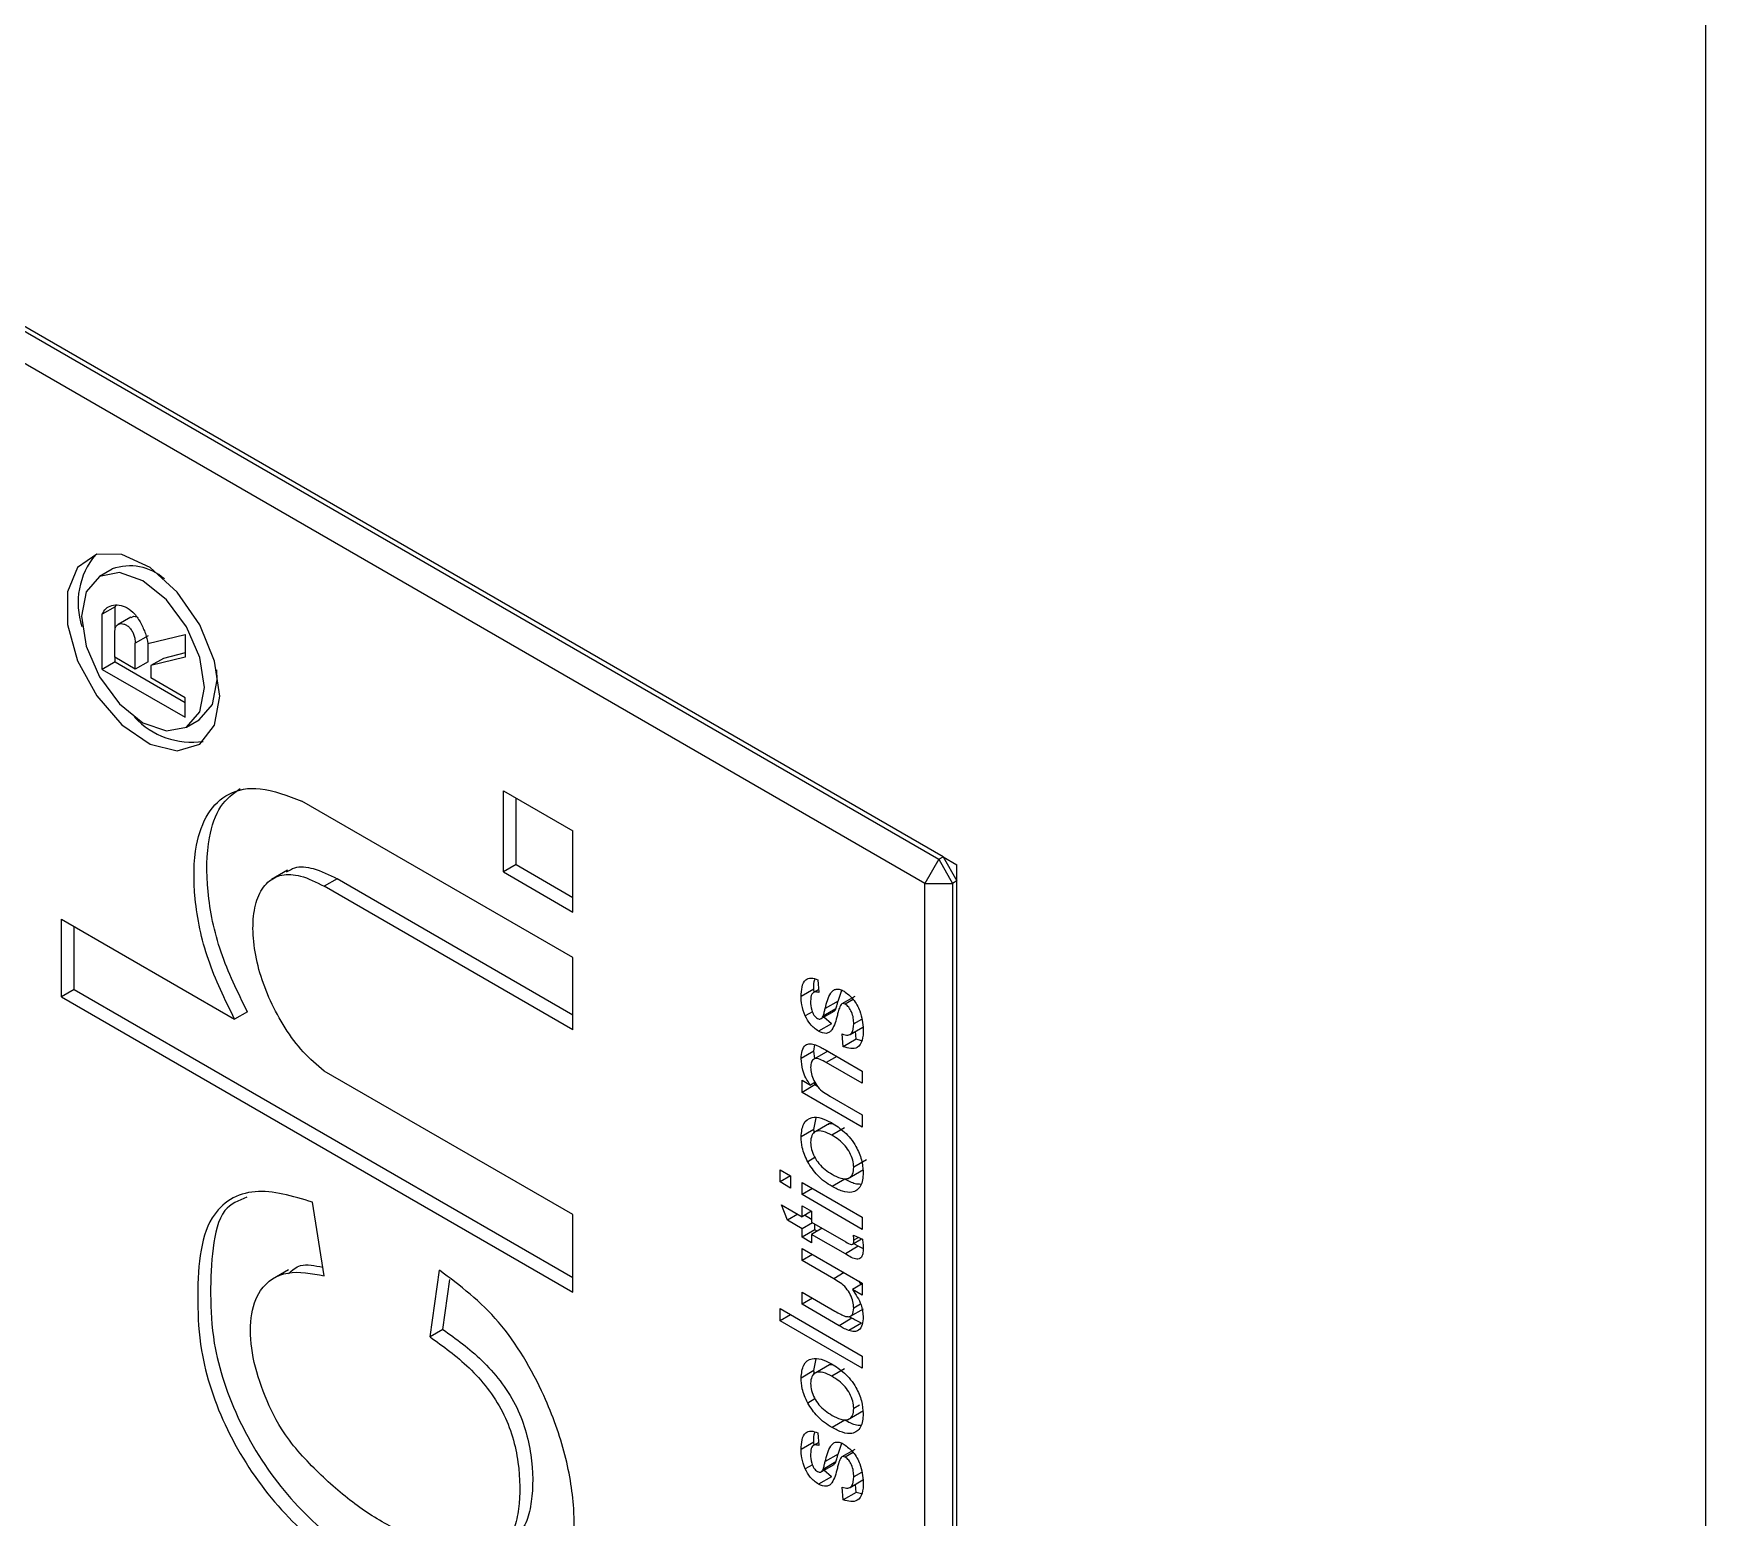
# Model space of a CAD drawing. Extents: x 150 to 4150, y 50 to 2920.
# Drawn here: x 2934.2 to 3040.3, y 1879.9 to 1974.1 of the extents above; entities that cross this region are included whole.
import ezdxf

# ---------------------------------------------------------------- set-up
doc = ezdxf.new("R2010")
doc.units = 0
doc.header["$LTSCALE"] = 10
doc.linetypes.add('SLD-KATı', pattern=[0])
doc.layers.get('0').update_dxf_attribs({"linetype": 'CONTINUOUS'})

msp = doc.modelspace()

# ---------------------------------------------------------------- linework, layer by layer
at = {"color": 7, "linetype": 'SLD-KATı'}
for p, q in [((3040.34, 2060.48), (3040.34, 1472.57)), ((2916.17, 1965.27), (2991.66, 1921.69)), ((2991.93, 1921.84), (2916.43, 1965.42)), ((2990.78, 1920.15), (2915.28, 1963.74)), ((2939.19, 1940.1), (2938.37, 1939.63)), ((2939.37, 1937.7), (2938.55, 1937.23)), ((2939.37, 1937.7), (2939.43, 1937.79)), ((2939.37, 1936.25), (2939.37, 1937.7)), ((2938.55, 1933.73), (2938.55, 1937.23)), ((2940.37, 1937.05), (2939.56, 1936.58)), ((2939.35, 1934.5), (2939.35, 1936.14)), ((2941.47, 1935.86), (2940.65, 1935.39)), ((2940.65, 1933.75), (2940.65, 1935.39)), ((2941.45, 1935.37), (2943.82, 1935.95)), ((2941.47, 1934.22), (2941.47, 1935.37)), ((2943.82, 1935.95), (2943.82, 1934.51)), ((2939.37, 1934.2), (2938.55, 1933.73)), ((2940.65, 1933.75), (2939.35, 1934.5)), ((2939.37, 1934.2), (2939.37, 1934.49)), ((2939.37, 1934.2), (2943.82, 1931.63)), ((2941.47, 1934.22), (2940.65, 1933.75)), ((2943.82, 1934.51), (2941.63, 1933.97)), ((2942.44, 1934.43), (2941.63, 1933.97)), ((2943.82, 1934.78), (2942.44, 1934.43)), ((2938.55, 1933.73), (2943.82, 1930.69)), ((2941.63, 1933.97), (2941.63, 1933.19)), ((2943.82, 1931.92), (2941.63, 1933.19)), ((2945.85, 1933.06), (2945.82, 1933.71)), ((2943.82, 1930.69), (2943.82, 1931.92)), ((2943.9, 1930.07), (2944.71, 1930.53)), ((2964.02, 1920.87), (2964.02, 1926.03)), ((2964.02, 1926.03), (2968.43, 1923.49)), ((2968.43, 1915.44), (2951.22, 1925.37)), ((2964.83, 1921.34), (2964.83, 1925.56)), ((2968.43, 1918.32), (2968.43, 1923.49)), ((2991.66, 1921.69), (2990.78, 1920.15)), ((2991.66, 1921.69), (2991.93, 1921.84)), ((2991.66, 1921.69), (2992.54, 1920.15)), ((2991.93, 1921.84), (2992.81, 1920.31)), ((2991.93, 1921.84), (2992.81, 1921.33)), ((2950.31, 1920.98), (2949.29, 1920.4)), ((2953.46, 1920.44), (2952.64, 1919.97)), ((2968.43, 1911.79), (2953.46, 1920.44)), ((2964.83, 1921.34), (2964.02, 1920.87)), ((2964.02, 1920.87), (2968.43, 1918.32)), ((2964.83, 1921.34), (2968.43, 1919.26)), ((2992.81, 1920.31), (2992.54, 1920.15)), ((2992.81, 1920.31), (2992.81, 1921.33)), ((2992.81, 1663.31), (2992.81, 1920.31)), ((2968.43, 1910.85), (2952.64, 1919.97)), ((2990.78, 1920.15), (2992.54, 1920.15)), ((2990.78, 1663.16), (2990.78, 1920.15)), ((2992.54, 1920.15), (2992.54, 1663.16)), ((2935.96, 1917.87), (2946.96, 1911.52)), ((2935.96, 1912.94), (2935.96, 1917.87)), ((2936.77, 1913.41), (2936.77, 1917.4)), ((2968.43, 1910.85), (2968.43, 1915.44)), ((2983.99, 1914.03), (2984.05, 1913.22)), ((2936.77, 1913.41), (2935.96, 1912.94)), ((2935.96, 1912.94), (2968.43, 1894.2)), ((2936.77, 1913.41), (2968.43, 1895.14)), ((2983.73, 1913.43), (2982.92, 1912.96)), ((2984.04, 1913.41), (2983.71, 1913.23)), ((2983.75, 1913.25), (2983.73, 1913.43)), ((2985.27, 1912.68), (2985.51, 1913.36)), ((2986.32, 1912.97), (2985.51, 1912.51)), ((2947.77, 1911.99), (2946.96, 1911.52)), ((2983.64, 1911.99), (2983.18, 1911.73)), ((2984.19, 1911.56), (2985.01, 1912.03)), ((2985.12, 1912.18), (2984.31, 1911.71)), ((2985.27, 1912.68), (2984.45, 1912.21)), ((2986.23, 1912.78), (2985.72, 1912.49)), ((2984.84, 1911.23), (2984.02, 1910.76)), ((2984.84, 1911.23), (2984.36, 1911.65)), ((2986.03, 1910.56), (2986.84, 1911.03)), ((2986.75, 1911.51), (2986.26, 1911.23)), ((2986.41, 1910.25), (2986.37, 1910.76)), ((2983.73, 1909.5), (2983.79, 1909.91)), ((2985.59, 1909.78), (2985.53, 1910.59)), ((2986.41, 1910.25), (2985.59, 1909.78)), ((2986.76, 1910.16), (2986.41, 1910.25)), ((2983.73, 1909.5), (2982.92, 1909.03)), ((2984.61, 1909.5), (2983.63, 1908.93)), ((2983.8, 1909.03), (2983.73, 1909.5)), ((2984.46, 1909.58), (2986.8, 1908.23)), ((2986.8, 1907.46), (2984.52, 1908.77)), ((2968.43, 1899.12), (2952.64, 1908.23)), ((2982.98, 1907.65), (2983.52, 1907.34)), ((2982.98, 1906.88), (2982.98, 1907.65)), ((2986.8, 1908.23), (2986.8, 1907.46)), ((2983.8, 1907.35), (2982.98, 1906.88)), ((2986.8, 1904.68), (2982.98, 1906.88)), ((2983.8, 1907.51), (2983.52, 1907.34)), ((2983.8, 1907.35), (2983.8, 1907.51)), ((2983.97, 1907.25), (2983.8, 1907.35)), ((2984.75, 1906.63), (2986.8, 1905.45)), ((2986.8, 1905.45), (2986.8, 1904.68)), ((2983.73, 1904.53), (2982.92, 1904.06)), ((2984.73, 1904.9), (2983.71, 1904.31)), ((2983.73, 1904.53), (2983.88, 1905.26)), ((2983.76, 1904.29), (2983.73, 1904.53)), ((2985.68, 1904.64), (2984.87, 1904.17)), ((2983.8, 1902.74), (2983.34, 1902.47)), ((2987.08, 1902.6), (2986.26, 1902.13)), ((2981.58, 1901.97), (2982.25, 1901.58)), ((2981.58, 1901.2), (2981.58, 1901.97)), ((2982.25, 1901.58), (2981.58, 1901.2)), ((2982.25, 1900.81), (2981.58, 1901.2)), ((2982.25, 1901.58), (2982.25, 1900.81)), ((2985.7, 1901.38), (2984.89, 1900.91)), ((2985.87, 1901.4), (2986.89, 1901.99)), ((2982.98, 1901.16), (2986.8, 1898.96)), ((2982.98, 1900.39), (2982.98, 1901.16)), ((2983.65, 1900.77), (2982.98, 1900.39)), ((2986.8, 1898.18), (2982.98, 1900.39)), ((2952.64, 1895.24), (2951.91, 1899.91)), ((2968.43, 1894.2), (2968.43, 1899.12)), ((2981.67, 1899.75), (2982.98, 1898.99)), ((2982.05, 1898.76), (2981.67, 1899.75)), ((2982.72, 1899.14), (2982.05, 1898.76)), ((2982.98, 1899.69), (2983.59, 1899.34)), ((2982.98, 1898.99), (2982.98, 1899.69)), ((2983.59, 1899.34), (2982.98, 1898.99)), ((2983.59, 1898.81), (2983.13, 1899.08)), ((2983.59, 1899.34), (2983.59, 1898.65)), ((2982.98, 1898.22), (2982.05, 1898.76)), ((2983.65, 1898.61), (2982.98, 1898.22)), ((2982.98, 1897.68), (2982.98, 1898.22)), ((2983.8, 1898.15), (2982.98, 1897.68)), ((2983.59, 1898.65), (2985.75, 1897.4)), ((2984.26, 1898.26), (2983.59, 1897.87)), ((2983.8, 1898.15), (2983.8, 1898.53)), ((2983.93, 1898.07), (2983.8, 1898.15)), ((2986.8, 1898.96), (2986.8, 1898.18)), ((2983.59, 1897.33), (2982.98, 1897.68)), ((2982.98, 1896.98), (2986.8, 1894.78)), ((2982.98, 1896.21), (2982.98, 1896.98)), ((2983.59, 1897.87), (2983.59, 1897.33)), ((2985.73, 1896.64), (2983.59, 1897.87)), ((2986.54, 1897.11), (2985.73, 1896.64)), ((2986.18, 1897.25), (2986.76, 1897.58)), ((2986.54, 1897.11), (2986.24, 1897.28)), ((2986.25, 1897.81), (2986.81, 1897.56)), ((2986.56, 1897.67), (2986.26, 1897.49)), ((2986.84, 1896.97), (2986.54, 1897.11)), ((2983.65, 1896.6), (2982.98, 1896.21)), ((2984.99, 1895.05), (2982.98, 1896.21)), ((2950.37, 1895.61), (2949.36, 1895.02)), ((2959.37, 1891.36), (2959.96, 1895.59)), ((2960.18, 1891.83), (2960.63, 1895.01)), ((2986.74, 1894.69), (2986.61, 1894.89)), ((2982.98, 1894.2), (2985.06, 1893)), ((2982.98, 1893.43), (2982.98, 1894.2)), ((2983.65, 1893.82), (2982.98, 1893.43)), ((2986.8, 1894.73), (2986.18, 1894.37)), ((2986.8, 1894.01), (2986.18, 1894.37)), ((2986.8, 1894.78), (2986.8, 1894.01)), ((2981.58, 1893.16), (2986.8, 1890.14)), ((2981.58, 1892.39), (2981.58, 1893.16)), ((2982.25, 1892.77), (2981.58, 1892.39)), ((2985.34, 1892.07), (2982.98, 1893.43)), ((2986.06, 1892.68), (2986.88, 1893.15)), ((2986.7, 1893.44), (2986.26, 1893.19)), ((2960.18, 1891.83), (2959.37, 1891.36)), ((2986.8, 1889.37), (2981.58, 1892.39)), ((2986.15, 1892.54), (2985.34, 1892.07)), ((2986.75, 1892.24), (2985.94, 1891.77)), ((2986.15, 1892.54), (2985.98, 1892.64)), ((2984.73, 1889.59), (2983.71, 1889)), ((2983.73, 1889.22), (2983.88, 1889.96)), ((2986.8, 1890.14), (2986.8, 1889.37)), ((2983.73, 1889.22), (2982.92, 1888.75)), ((2983.76, 1888.99), (2983.73, 1889.22)), ((2985.68, 1889.33), (2984.87, 1888.86)), ((2983.8, 1887.43), (2983.34, 1887.16)), ((2985.87, 1886.1), (2986.89, 1886.69)), ((2986.62, 1887.03), (2986.26, 1886.82)), ((2983.99, 1885.27), (2984.05, 1884.46)), ((2985.7, 1886.07), (2984.89, 1885.6)), ((2983.73, 1884.68), (2982.92, 1884.21)), ((2984.04, 1884.66), (2983.71, 1884.47)), ((2983.75, 1884.49), (2983.73, 1884.68)), ((2985.27, 1883.92), (2985.51, 1884.61)), ((2986.32, 1884.22), (2985.51, 1883.75)), ((2983.64, 1883.24), (2983.18, 1882.98)), ((2984.19, 1882.8), (2985.01, 1883.27)), ((2985.12, 1883.42), (2984.31, 1882.95)), ((2985.27, 1883.92), (2984.45, 1883.45)), ((2986.23, 1884.03), (2985.72, 1883.73)), ((2984.84, 1882.48), (2984.02, 1882.01)), ((2984.84, 1882.48), (2984.36, 1882.9)), ((2986.03, 1881.81), (2986.84, 1882.28)), ((2986.75, 1882.75), (2986.26, 1882.47)), ((2985.59, 1881.02), (2985.53, 1881.83)), ((2986.41, 1881.49), (2985.59, 1881.02)), ((2986.41, 1881.49), (2986.37, 1882)), ((2986.76, 1881.4), (2986.41, 1881.49))]:
    msp.add_line(p, q, dxfattribs=at)
at = {"color": 8, "linetype": 'SLD-KATı'}
for p, q in [((2985.19, 1909.16), (2984.52, 1908.77)), ((2985.66, 1895.44), (2984.99, 1895.05))]:
    msp.add_line(p, q, dxfattribs=at)
at = {"color": 7, "linetype": 'SLD-KATı', "flags": 128}
for points in [[(2946.01, 1932.04), (2945.68, 1934.26), (2944.74, 1936.56), (2943.31, 1938.63), (2941.59, 1940.19), (2939.8, 1941.03), (2938.2, 1941.04), (2936.99, 1940.2), (2936.35, 1938.65), (2936.35, 1936.58), (2936.99, 1934.28), (2938.2, 1932.05), (2939.8, 1930.21), (2941.59, 1928.99), (2943.31, 1928.56), (2944.74, 1928.98), (2945.68, 1930.19), (2946.01, 1932.04)], [(2945.04, 1932.59), (2944.74, 1934.49), (2943.9, 1936.44), (2942.63, 1938.15), (2941.14, 1939.36), (2939.64, 1939.88), (2938.37, 1939.63), (2937.53, 1938.66), (2937.23, 1937.1), (2937.53, 1935.21), (2938.37, 1933.25), (2939.64, 1931.55), (2941.14, 1930.34), (2942.63, 1929.82), (2943.9, 1930.07), (2944.74, 1931.04), (2945.04, 1932.59)], [(2944.71, 1930.53), (2944.71, 1930.53), (2945.56, 1931.51), (2945.85, 1933.06)]]:
    msp.add_lwpolyline(points, dxfattribs=at)
at = {"color": 7, "linetype": 'SLD-KATı'}
for centre, radius, start, end in [((2941.8, 1937.96), 4.78, 140.3858, 198.4103), ((2940.31, 1937), 3.3, 48.5231, 109.858), ((2944.25, 1934.1), 4.99, 222.9413, 278.2519)]:
    msp.add_arc(centre, radius, start, end, dxfattribs=at)
for points, knots in [([(2938.55, 1937.23), (2938.62, 1937.36), (2938.76, 1937.63), (2939.15, 1937.81), (2939.62, 1937.84), (2940.12, 1937.68), (2940.63, 1937.28), (2941.02, 1936.66), (2941.31, 1936.01), (2941.41, 1935.58), (2941.45, 1935.37)], [0, 0, 0, 0, 0.117841, 0.247558, 0.3805, 0.507588, 0.626827, 0.749572, 0.877996, 1, 1, 1, 1]), ([(2939.35, 1936.14), (2939.36, 1936.21), (2939.37, 1936.36), (2939.49, 1936.56), (2939.68, 1936.65), (2939.92, 1936.62), (2940.1, 1936.54), (2940.28, 1936.4), (2940.43, 1936.2), (2940.55, 1935.96), (2940.63, 1935.68), (2940.64, 1935.49), (2940.65, 1935.39)], [0, 0, 0, 0, 0.093822, 0.184376, 0.361558, 0.448549, 0.532841, 0.615208, 0.699584, 0.782556, 0.880284, 1, 1, 1, 1]), ([(2940.39, 1937.02), (2940.44, 1937.06), (2940.53, 1937.12), (2940.67, 1937.09), (2940.72, 1937.08)], [0, 0, 0, 0, 0.571917, 1, 1, 1, 1]), ([(2946.96, 1911.52), (2946.34, 1912.78), (2945.1, 1915.33), (2944.32, 1919.22), (2944.36, 1922.4), (2945.17, 1924.68), (2946.54, 1926), (2948.63, 1926.37), (2950.32, 1925.72), (2951.22, 1925.37)], [0, 0, 0, 0, 0.160645, 0.324656, 0.487042, 0.606253, 0.725569, 0.852671, 1, 1, 1, 1]), ([(2947.77, 1911.99), (2947.15, 1913.25), (2945.91, 1915.8), (2945.13, 1919.69), (2945.19, 1922.85), (2945.93, 1925.14), (2946.86, 1925.84), (2947.3, 1926.18)], [0, 0, 0, 0, 0.2247191, 0.4541451, 0.681299, 0.8480582, 1, 1, 1, 1]), ([(2952.64, 1908.23), (2952.19, 1908.62), (2951.29, 1909.38), (2949.74, 1911.47), (2948.36, 1914.5), (2947.99, 1917.43), (2948.37, 1919.29), (2948.99, 1920.28), (2949.95, 1920.76), (2951.19, 1920.7), (2952.14, 1920.22), (2952.64, 1919.97)], [0, 0, 0, 0, 0.092525, 0.183624, 0.366354, 0.551251, 0.642281, 0.731516, 0.812064, 0.899095, 1, 1, 1, 1]), ([(2950.24, 1920.87), (2950.41, 1920.97), (2950.88, 1921.26), (2952.01, 1921.16), (2952.95, 1920.69), (2953.46, 1920.44)], [0, 0, 0, 0, 0.205849, 0.573612, 1, 1, 1, 1]), ([(2982.92, 1912.96), (2982.93, 1913.17), (2982.95, 1913.59), (2983.15, 1914.05), (2983.55, 1914.18), (2983.84, 1914.08), (2983.99, 1914.03)], [0, 0, 0, 0, 0.280737, 0.560427, 0.77945, 1, 1, 1, 1]), ([(2983.73, 1913.43), (2983.72, 1913.66), (2983.72, 1913.9), (2983.81, 1914.06), (2983.81, 1914.07)], [0, 0, 0, 0, 0.933733, 1, 1, 1, 1]), ([(2983.18, 1911.73), (2983.1, 1911.97), (2982.94, 1912.4), (2982.92, 1912.79), (2982.92, 1912.96)], [0, 0, 0, 0, 0.558938, 1, 1, 1, 1]), ([(2984.05, 1913.22), (2983.96, 1913.24), (2983.78, 1913.29), (2983.55, 1913.11), (2983.53, 1912.84), (2983.52, 1912.67)], [0, 0, 0, 0, 0.280304, 0.560237, 1, 1, 1, 1]), ([(2984.45, 1912.21), (2984.54, 1912.56), (2984.65, 1912.99), (2984.94, 1913.36), (2985.14, 1913.45), (2985.39, 1913.44), (2985.56, 1913.35), (2985.65, 1913.3)], [0, 0, 0, 0, 0.500446, 0.625396, 0.750274, 0.875069, 1, 1, 1, 1]), ([(2985.65, 1913.3), (2985.85, 1913.15), (2986.25, 1912.84), (2986.78, 1911.89), (2986.83, 1911.26), (2986.87, 1910.87)], [0, 0, 0, 0, 0.279926, 0.560038, 1, 1, 1, 1]), ([(2983.52, 1912.67), (2983.52, 1912.48), (2983.53, 1912.2), (2983.7, 1911.83), (2983.84, 1911.66), (2983.92, 1911.6), (2983.96, 1911.57)], [0, 0, 0, 0, 0.49977, 0.749095, 0.874592, 1, 1, 1, 1]), ([(2984.31, 1911.71), (2984.34, 1911.8), (2984.39, 1911.96), (2984.43, 1912.13), (2984.45, 1912.21)], [0, 0, 0, 0, 0.559965, 1, 1, 1, 1]), ([(2985, 1912.04), (2985.03, 1912.05), (2985.08, 1912.08), (2985.11, 1912.14), (2985.12, 1912.18)], [0, 0, 0, 0, 0.453159, 1, 1, 1, 1]), ([(2985.12, 1912.18), (2985.15, 1912.27), (2985.2, 1912.43), (2985.25, 1912.6), (2985.27, 1912.68)], [0, 0, 0, 0, 0.559965, 1, 1, 1, 1]), ([(2985.41, 1912.4), (2985.37, 1912.29), (2985.29, 1912.1), (2985.24, 1911.88), (2985.22, 1911.79)], [0, 0, 0, 0, 0.559788, 1, 1, 1, 1]), ([(2985.72, 1912.49), (2985.68, 1912.5), (2985.61, 1912.54), (2985.49, 1912.51), (2985.44, 1912.44), (2985.41, 1912.4)], [0, 0, 0, 0, 0.279757, 0.559839, 1, 1, 1, 1]), ([(2986.26, 1911.23), (2986.26, 1911.35), (2986.25, 1911.59), (2986.15, 1911.96), (2985.96, 1912.3), (2985.8, 1912.43), (2985.72, 1912.49)], [0, 0, 0, 0, 0.281188, 0.560952, 0.781095, 1, 1, 1, 1]), ([(2984.02, 1910.76), (2983.84, 1910.9), (2983.51, 1911.14), (2983.28, 1911.55), (2983.18, 1911.73)], [0, 0, 0, 0, 0.558927, 1, 1, 1, 1]), ([(2983.96, 1911.57), (2984, 1911.56), (2984.07, 1911.52), (2984.13, 1911.53), (2984.15, 1911.54)], [0, 0, 0, 0, 0.5592363, 1, 1, 1, 1]), ([(2985.22, 1911.79), (2985.13, 1911.45), (2985.02, 1911.02), (2984.73, 1910.69), (2984.46, 1910.58), (2984.2, 1910.69), (2984.02, 1910.76)], [0, 0, 0, 0, 0.501321, 0.626592, 0.751817, 1, 1, 1, 1]), ([(2984.15, 1911.54), (2984.19, 1911.56), (2984.26, 1911.6), (2984.29, 1911.67), (2984.31, 1911.71)], [0, 0, 0, 0, 0.559084, 1, 1, 1, 1]), ([(2985.53, 1910.59), (2985.65, 1910.55), (2985.89, 1910.47), (2986.22, 1910.66), (2986.25, 1911.01), (2986.26, 1911.23)], [0, 0, 0, 0, 0.281314, 0.561069, 1, 1, 1, 1]), ([(2986.87, 1910.87), (2986.86, 1910.63), (2986.84, 1910.16), (2986.55, 1909.7), (2986.08, 1909.62), (2985.76, 1909.73), (2985.59, 1909.78)], [0, 0, 0, 0, 0.280739, 0.559297, 0.779311, 1, 1, 1, 1]), ([(2982.92, 1909.03), (2982.93, 1909.2), (2982.95, 1909.55), (2983.16, 1909.9), (2983.48, 1910), (2983.72, 1909.93), (2983.84, 1909.9)], [0, 0, 0, 0, 0.2802155, 0.5599712, 0.7796359, 1, 1, 1, 1]), ([(2983.84, 1909.9), (2983.96, 1909.85), (2984.16, 1909.75), (2984.37, 1909.63), (2984.46, 1909.58)], [0, 0, 0, 0, 0.559791, 1, 1, 1, 1]), ([(2983.52, 1907.34), (2983.41, 1907.49), (2983.21, 1907.79), (2982.97, 1908.39), (2982.94, 1908.79), (2982.92, 1909.03)], [0, 0, 0, 0, 0.280554, 0.560815, 1, 1, 1, 1]), ([(2984.52, 1908.77), (2984.39, 1908.85), (2984.12, 1909), (2983.75, 1909.06), (2983.55, 1908.82), (2983.53, 1908.59), (2983.52, 1908.47)], [0, 0, 0, 0, 0.28168, 0.559785, 0.779587, 1, 1, 1, 1]), ([(2983.52, 1908.47), (2983.53, 1908.34), (2983.55, 1908.07), (2983.71, 1907.62), (2984.09, 1907.03), (2984.48, 1906.8), (2984.75, 1906.63)], [0, 0, 0, 0, 0.187273, 0.374362, 0.56054, 1, 1, 1, 1]), ([(2982.92, 1904.06), (2982.95, 1904.36), (2983.01, 1904.96), (2983.54, 1905.34), (2984.19, 1905.29), (2984.62, 1905.07), (2984.84, 1904.96)], [0, 0, 0, 0, 0.279556, 0.5586, 0.778991, 1, 1, 1, 1]), ([(2984.87, 1904.17), (2984.69, 1904.26), (2984.32, 1904.45), (2983.86, 1904.45), (2983.57, 1904.18), (2983.53, 1903.87), (2983.52, 1903.71)], [0, 0, 0, 0, 0.281064, 0.560316, 0.780174, 1, 1, 1, 1]), ([(2984.96, 1904.87), (2984.85, 1904.89), (2984.72, 1904.92), (2984.64, 1904.84), (2984.63, 1904.82)], [0, 0, 0, 0, 0.844887, 1, 1, 1, 1]), ([(2984.84, 1904.96), (2985.12, 1904.78), (2985.69, 1904.43), (2986.4, 1903.55), (2986.8, 1902.59), (2986.84, 1902.05), (2986.87, 1901.78)], [0, 0, 0, 0, 0.281033, 0.559513, 0.779602, 1, 1, 1, 1]), ([(2983.34, 1902.47), (2983.2, 1902.78), (2982.95, 1903.33), (2982.93, 1903.84), (2982.92, 1904.06)], [0, 0, 0, 0, 0.559033, 1, 1, 1, 1]), ([(2983.52, 1903.71), (2983.53, 1903.56), (2983.55, 1903.27), (2983.75, 1902.78), (2984.17, 1902.15), (2984.59, 1901.87), (2984.89, 1901.68)], [0, 0, 0, 0, 0.187137, 0.374025, 0.561097, 1, 1, 1, 1]), ([(2986.26, 1902.13), (2986.25, 1902.28), (2986.23, 1902.58), (2986.02, 1903.06), (2985.59, 1903.7), (2985.17, 1903.97), (2984.87, 1904.17)], [0, 0, 0, 0, 0.187044, 0.373945, 0.560983, 1, 1, 1, 1]), ([(2984.89, 1900.91), (2984.56, 1901.11), (2983.98, 1901.48), (2983.53, 1902.17), (2983.34, 1902.47)], [0, 0, 0, 0, 0.560963, 1, 1, 1, 1]), ([(2984.89, 1901.68), (2985.07, 1901.59), (2985.44, 1901.39), (2985.92, 1901.38), (2986.22, 1901.65), (2986.25, 1901.97), (2986.26, 1902.13)], [0, 0, 0, 0, 0.281129, 0.560384, 0.780159, 1, 1, 1, 1]), ([(2986.87, 1901.78), (2986.84, 1901.47), (2986.78, 1900.86), (2986.22, 1900.48), (2985.55, 1900.57), (2985.11, 1900.79), (2984.89, 1900.91)], [0, 0, 0, 0, 0.279616, 0.558371, 0.778858, 1, 1, 1, 1]), ([(2986.71, 1901.04), (2986.59, 1901.05), (2986.28, 1901.06), (2985.93, 1901.25), (2985.7, 1901.38)], [0, 0, 0, 0, 0.370549, 1, 1, 1, 1]), ([(2951.91, 1899.91), (2950.64, 1900.29), (2948.1, 1901.05), (2945.49, 1899.53), (2944.67, 1896.57), (2944.58, 1893.64), (2944.75, 1890.03), (2946.27, 1885.4), (2949.38, 1880.65), (2953.22, 1877.27), (2956.78, 1875), (2960.02, 1873.33), (2962.88, 1872.48), (2965.41, 1872.82), (2967.32, 1874.35), (2968.42, 1876.9), (2968.63, 1880.18), (2968.05, 1883.85), (2966.56, 1888.05), (2963.88, 1892.63), (2961.27, 1894.61), (2959.96, 1895.59)], [0, 0, 0, 0, 0.06225, 0.125087, 0.166163, 0.20824, 0.249754, 0.312267, 0.374879, 0.43763, 0.500185, 0.547, 0.593694, 0.640652, 0.687739, 0.734905, 0.781618, 0.828364, 0.875287, 0.937594, 1, 1, 1, 1]), ([(2947.74, 1900.23), (2947.22, 1900.02), (2946.04, 1899.54), (2945.51, 1897), (2945.39, 1894.12), (2945.56, 1890.5), (2947.09, 1885.88), (2950.19, 1881.12), (2954.03, 1877.74), (2957.59, 1875.48), (2960.84, 1873.78), (2963.66, 1873.01), (2965.66, 1873.06), (2966.41, 1873.71), (2966.55, 1873.84)], [0, 0, 0, 0, 0.057682, 0.131186, 0.206483, 0.280773, 0.392639, 0.504683, 0.616976, 0.728917, 0.812694, 0.896252, 0.980282, 1, 1, 1, 1]), ([(2986.87, 1896.98), (2986.86, 1896.86), (2986.85, 1896.62), (2986.73, 1896.35), (2986.35, 1896.23), (2985.98, 1896.47), (2985.73, 1896.64)], [0, 0, 0, 0, 0.187433, 0.373821, 0.559462, 1, 1, 1, 1]), ([(2985.75, 1897.4), (2985.88, 1897.31), (2986.03, 1897.21), (2986.19, 1897.24), (2986.26, 1897.32), (2986.26, 1897.42), (2986.26, 1897.49)], [0, 0, 0, 0, 0.499596, 0.625239, 0.750354, 1, 1, 1, 1]), ([(2986.26, 1897.49), (2986.26, 1897.55), (2986.26, 1897.65), (2986.25, 1897.76), (2986.25, 1897.81)], [0, 0, 0, 0, 0.559965, 1, 1, 1, 1]), ([(2986.81, 1897.56), (2986.83, 1897.45), (2986.86, 1897.25), (2986.86, 1897.06), (2986.87, 1896.98)], [0, 0, 0, 0, 0.560078, 1, 1, 1, 1]), ([(2950.37, 1895.38), (2950.61, 1895.59), (2951.18, 1896.08), (2952.05, 1895.89), (2952.56, 1895.78)], [0, 0, 0, 0, 0.422145, 1, 1, 1, 1]), ([(2959.37, 1891.36), (2960.2, 1890.76), (2961.87, 1889.57), (2964.18, 1886.71), (2965.11, 1883.29), (2965.08, 1880.89), (2964.77, 1879.14), (2963.81, 1878.05), (2962.06, 1877.57), (2959.62, 1878.1), (2957.12, 1879.1), (2954.57, 1880.67), (2952.14, 1882.8), (2949.97, 1885.18), (2948.71, 1887.91), (2947.98, 1890.37), (2947.89, 1892.66), (2948.56, 1894.62), (2950.24, 1895.68), (2951.84, 1895.39), (2952.64, 1895.24)], [0, 0, 0, 0, 0.0623932, 0.1247747, 0.1860864, 0.2493532, 0.2799889, 0.3112705, 0.3748742, 0.4372349, 0.5002309, 0.5627626, 0.6251718, 0.6871766, 0.734207, 0.7811964, 0.8281226, 0.8750062, 0.9374962, 1, 1, 1, 1]), ([(2986.26, 1893.19), (2986.25, 1893.33), (2986.23, 1893.6), (2986.06, 1894.05), (2985.66, 1894.66), (2985.27, 1894.89), (2984.99, 1895.05)], [0, 0, 0, 0, 0.187111, 0.374253, 0.560834, 1, 1, 1, 1]), ([(2986.18, 1894.37), (2986.39, 1894.05), (2986.78, 1893.48), (2986.84, 1892.89), (2986.87, 1892.63)], [0, 0, 0, 0, 0.559466, 1, 1, 1, 1]), ([(2985.06, 1893), (2985.18, 1892.93), (2985.41, 1892.8), (2985.63, 1892.7), (2985.73, 1892.66)], [0, 0, 0, 0, 0.560241, 1, 1, 1, 1]), ([(2985.73, 1892.66), (2985.81, 1892.65), (2985.99, 1892.62), (2986.22, 1892.77), (2986.25, 1893.03), (2986.26, 1893.19)], [0, 0, 0, 0, 0.280864, 0.561194, 1, 1, 1, 1]), ([(2960.18, 1891.83), (2961.02, 1891.23), (2962.68, 1890.04), (2964.99, 1887.17), (2965.92, 1883.77), (2965.91, 1881.34), (2965.56, 1879.64), (2965.06, 1878.89), (2964.6, 1878.77), (2964.47, 1878.74)], [0, 0, 0, 0, 0.1934527, 0.3868694, 0.5769691, 0.7731305, 0.8681177, 0.9651077, 1, 1, 1, 1]), ([(2985.94, 1891.77), (2985.82, 1891.82), (2985.62, 1891.9), (2985.42, 1892.02), (2985.34, 1892.07)], [0, 0, 0, 0, 0.559839, 1, 1, 1, 1]), ([(2986.87, 1892.63), (2986.85, 1892.46), (2986.82, 1892.12), (2986.62, 1891.77), (2986.29, 1891.67), (2986.06, 1891.73), (2985.94, 1891.77)], [0, 0, 0, 0, 0.2802863, 0.5601857, 0.7796074, 1, 1, 1, 1]), ([(2986.75, 1892.24), (2986.64, 1892.29), (2986.44, 1892.37), (2986.24, 1892.49), (2986.15, 1892.54)], [0, 0, 0, 0, 0.559839, 1, 1, 1, 1]), ([(2982.92, 1888.75), (2982.95, 1889.05), (2983.01, 1889.65), (2983.54, 1890.03), (2984.19, 1889.99), (2984.62, 1889.76), (2984.84, 1889.65)], [0, 0, 0, 0, 0.2795556, 0.5586004, 0.7789908, 1, 1, 1, 1]), ([(2984.96, 1889.56), (2984.85, 1889.59), (2984.72, 1889.61), (2984.64, 1889.53), (2984.63, 1889.52)], [0, 0, 0, 0, 0.8448868, 1, 1, 1, 1]), ([(2984.84, 1889.65), (2985.12, 1889.48), (2985.69, 1889.13), (2986.4, 1888.25), (2986.8, 1887.28), (2986.84, 1886.74), (2986.87, 1886.48)], [0, 0, 0, 0, 0.281033, 0.559513, 0.779602, 1, 1, 1, 1]), ([(2983.34, 1887.16), (2983.2, 1887.47), (2982.95, 1888.02), (2982.93, 1888.53), (2982.92, 1888.75)], [0, 0, 0, 0, 0.5590331, 1, 1, 1, 1]), ([(2984.87, 1888.86), (2984.69, 1888.96), (2984.32, 1889.15), (2983.86, 1889.14), (2983.57, 1888.87), (2983.53, 1888.56), (2983.52, 1888.41)], [0, 0, 0, 0, 0.281064, 0.560316, 0.780174, 1, 1, 1, 1]), ([(2986.26, 1886.82), (2986.25, 1886.97), (2986.23, 1887.27), (2986.02, 1887.76), (2985.59, 1888.4), (2985.17, 1888.67), (2984.87, 1888.86)], [0, 0, 0, 0, 0.187044, 0.373945, 0.560983, 1, 1, 1, 1]), ([(2983.52, 1888.41), (2983.53, 1888.26), (2983.55, 1887.96), (2983.75, 1887.48), (2984.17, 1886.84), (2984.59, 1886.57), (2984.89, 1886.38)], [0, 0, 0, 0, 0.187137, 0.374025, 0.561097, 1, 1, 1, 1]), ([(2984.89, 1885.6), (2984.56, 1885.81), (2983.98, 1886.18), (2983.53, 1886.86), (2983.34, 1887.16)], [0, 0, 0, 0, 0.560963, 1, 1, 1, 1]), ([(2984.89, 1886.38), (2985.07, 1886.28), (2985.44, 1886.09), (2985.92, 1886.07), (2986.22, 1886.35), (2986.25, 1886.66), (2986.26, 1886.82)], [0, 0, 0, 0, 0.281129, 0.560384, 0.780159, 1, 1, 1, 1]), ([(2986.87, 1886.48), (2986.84, 1886.17), (2986.78, 1885.56), (2986.22, 1885.17), (2985.55, 1885.26), (2985.11, 1885.49), (2984.89, 1885.6)], [0, 0, 0, 0, 0.279616, 0.558371, 0.778858, 1, 1, 1, 1]), ([(2982.92, 1884.21), (2982.93, 1884.42), (2982.95, 1884.84), (2983.15, 1885.3), (2983.55, 1885.43), (2983.84, 1885.32), (2983.99, 1885.27)], [0, 0, 0, 0, 0.280737, 0.560427, 0.77945, 1, 1, 1, 1]), ([(2983.73, 1884.68), (2983.72, 1884.9), (2983.72, 1885.15), (2983.81, 1885.31), (2983.81, 1885.32)], [0, 0, 0, 0, 0.9337332, 1, 1, 1, 1]), ([(2986.71, 1885.74), (2986.59, 1885.74), (2986.28, 1885.75), (2985.93, 1885.95), (2985.7, 1886.07)], [0, 0, 0, 0, 0.370549, 1, 1, 1, 1]), ([(2983.18, 1882.98), (2983.1, 1883.22), (2982.94, 1883.64), (2982.92, 1884.04), (2982.92, 1884.21)], [0, 0, 0, 0, 0.558938, 1, 1, 1, 1]), ([(2984.05, 1884.46), (2983.96, 1884.49), (2983.78, 1884.54), (2983.55, 1884.36), (2983.53, 1884.08), (2983.52, 1883.92)], [0, 0, 0, 0, 0.280304, 0.560237, 1, 1, 1, 1]), ([(2984.45, 1883.45), (2984.54, 1883.8), (2984.65, 1884.24), (2984.94, 1884.61), (2985.14, 1884.7), (2985.39, 1884.68), (2985.56, 1884.59), (2985.65, 1884.54)], [0, 0, 0, 0, 0.500446, 0.625396, 0.750274, 0.875069, 1, 1, 1, 1]), ([(2985.65, 1884.54), (2985.85, 1884.39), (2986.25, 1884.09), (2986.78, 1883.14), (2986.83, 1882.51), (2986.87, 1882.12)], [0, 0, 0, 0, 0.279926, 0.560038, 1, 1, 1, 1]), ([(2983.52, 1883.92), (2983.52, 1883.73), (2983.53, 1883.44), (2983.7, 1883.08), (2983.84, 1882.9), (2983.92, 1882.85), (2983.96, 1882.82)], [0, 0, 0, 0, 0.49977, 0.749095, 0.874592, 1, 1, 1, 1]), ([(2984.31, 1882.95), (2984.34, 1883.04), (2984.39, 1883.21), (2984.43, 1883.38), (2984.45, 1883.45)], [0, 0, 0, 0, 0.559965, 1, 1, 1, 1]), ([(2985, 1883.28), (2985.03, 1883.29), (2985.08, 1883.33), (2985.11, 1883.39), (2985.12, 1883.42)], [0, 0, 0, 0, 0.453159, 1, 1, 1, 1]), ([(2985.12, 1883.42), (2985.15, 1883.51), (2985.2, 1883.68), (2985.25, 1883.85), (2985.27, 1883.92)], [0, 0, 0, 0, 0.559965, 1, 1, 1, 1]), ([(2985.41, 1883.65), (2985.37, 1883.54), (2985.29, 1883.34), (2985.24, 1883.13), (2985.22, 1883.03)], [0, 0, 0, 0, 0.559788, 1, 1, 1, 1]), ([(2985.72, 1883.73), (2985.68, 1883.75), (2985.61, 1883.78), (2985.49, 1883.76), (2985.44, 1883.69), (2985.41, 1883.65)], [0, 0, 0, 0, 0.279757, 0.559839, 1, 1, 1, 1]), ([(2986.26, 1882.47), (2986.26, 1882.6), (2986.25, 1882.84), (2986.15, 1883.21), (2985.96, 1883.55), (2985.8, 1883.67), (2985.72, 1883.73)], [0, 0, 0, 0, 0.281188, 0.560952, 0.781095, 1, 1, 1, 1]), ([(2984.02, 1882.01), (2983.84, 1882.14), (2983.51, 1882.39), (2983.28, 1882.79), (2983.18, 1882.98)], [0, 0, 0, 0, 0.558927, 1, 1, 1, 1]), ([(2983.96, 1882.82), (2984, 1882.8), (2984.07, 1882.77), (2984.13, 1882.78), (2984.15, 1882.78)], [0, 0, 0, 0, 0.559236, 1, 1, 1, 1]), ([(2985.22, 1883.03), (2985.13, 1882.69), (2985.02, 1882.26), (2984.73, 1881.93), (2984.46, 1881.83), (2984.2, 1881.94), (2984.02, 1882.01)], [0, 0, 0, 0, 0.501321, 0.626592, 0.751817, 1, 1, 1, 1]), ([(2984.15, 1882.78), (2984.19, 1882.81), (2984.26, 1882.84), (2984.29, 1882.92), (2984.31, 1882.95)], [0, 0, 0, 0, 0.559084, 1, 1, 1, 1]), ([(2985.53, 1881.83), (2985.65, 1881.8), (2985.89, 1881.72), (2986.22, 1881.9), (2986.25, 1882.26), (2986.26, 1882.47)], [0, 0, 0, 0, 0.281314, 0.561069, 1, 1, 1, 1]), ([(2986.87, 1882.12), (2986.86, 1881.88), (2986.84, 1881.4), (2986.55, 1880.95), (2986.08, 1880.87), (2985.76, 1880.97), (2985.59, 1881.02)], [0, 0, 0, 0, 0.280739, 0.559297, 0.779311, 1, 1, 1, 1])]:
    msp.add_open_spline(points, degree=3, knots=knots, dxfattribs=at)

doc.saveas('drawing.dxf')
